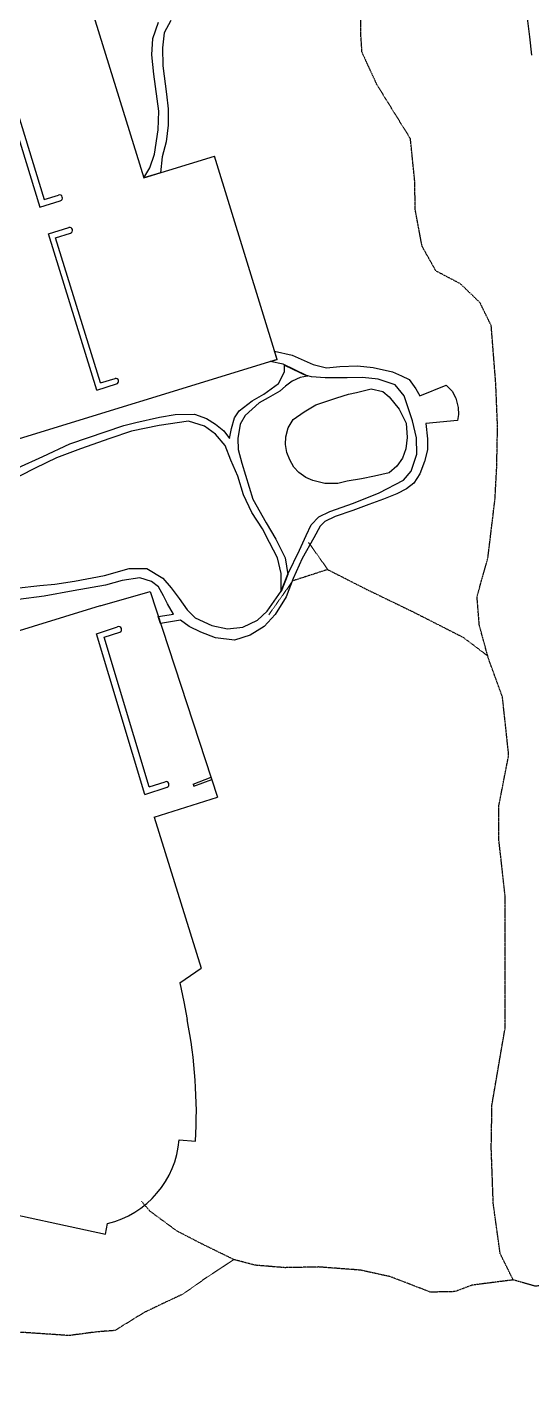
# Model space of a CAD drawing. Header units: millimetres. Extents: x -14000 to -11893, y 5996570 to 5998427.
# Drawn here: x -12634.3 to -12468.5, y 5997267.9 to 5997715.4 of the extents above; entities that cross this region are included whole.
import ezdxf

# ---------------------------------------------------------------- set-up
doc = ezdxf.new("R2010")
doc.units = ezdxf.units.MM
doc.header["$LTSCALE"] = 0.25
doc.linetypes.add('DASHED2', pattern=[0.375, 0.25, -0.125])
for name, color, linetype in [('3_road_UNBC', 8, 'Continuous'), ('3_sidewalk_UNBC', 253, 'Continuous'), ('3_trails', 88, 'DASHED2')]:
    doc.layers.add(name, color=color, linetype=linetype)

msp = doc.modelspace()

# ---------------------------------------------------------------- linework, layer by layer
at = {"layer": '3_road_UNBC'}
for p, q in [((-12650.33, 5997722.05), (-12630.09, 5997656.29)), ((-12647.74, 5997720.81), (-12628.65, 5997658.8)), ((-12595.97, 5997665.9), (-12572.73, 5997673.05)), ((-12552.16, 5997606.23), (-12572.73, 5997673.05)), ((-12630.09, 5997656.29), (-12623.38, 5997658.35)), ((-12628.65, 5997658.8), (-12623.96, 5997660.24)), ((-12627.29, 5997647.45), (-12620.55, 5997649.54)), ((-12611.43, 5997596.15), (-12627.29, 5997647.45)), ((-12624.95, 5997646.22), (-12620, 5997647.75)), ((-12610.2, 5997598.48), (-12624.95, 5997646.22)), ((-12552.16, 5997606.23), (-12644.98, 5997577.66)), ((-12611.43, 5997596.15), (-12604.88, 5997598.17)), ((-12610.2, 5997598.48), (-12605.41, 5997599.97)), ((-12610.32, 5997525.2), (-12671.35, 5997506.45)), ((-12611.5, 5997516.04), (-12604.54, 5997518.35)), ((-12595.66, 5997463.23), (-12611.5, 5997516.04)), ((-12608.94, 5997514.89), (-12603.83, 5997516.53)), ((-12594.21, 5997465.78), (-12608.94, 5997514.89)), ((-12579.77, 5997466.66), (-12573.86, 5997468.88)), ((-12579.47, 5997465.99), (-12573.63, 5997468.18)), ((-12595.66, 5997463.23), (-12588.26, 5997465.59)), ((-12594.21, 5997465.78), (-12588.97, 5997467.41)), ((-12579.77, 5997466.66), (-12579.47, 5997465.99)), ((-12592.53, 5997455.79), (-12571.73, 5997462.38)), ((-12592.53, 5997455.79), (-12577.14, 5997406.1)), ((-12584.12, 5997401.32), (-12577.14, 5997406.1)), ((-12584.12, 5997401.32), (-12582.8, 5997395.06)), ((-12582.8, 5997395.06), (-12581.73, 5997389.24)), ((-12584.33, 5997349.74), (-12578.94, 5997349.32))]:
    msp.add_line(p, q, dxfattribs=at)
for points in [[(-12630.61, 5997742.2), (-12627.3, 5997738.69), (-12624.44, 5997737.79), (-12618.67, 5997739.56), (-12595.97, 5997665.9)], [(-12532.48, 5997593.54), (-12528.65, 5997594.82), (-12526.1, 5997595.38), (-12526.1, 5997595.38), (-12521.27, 5997596.51), (-12517.44, 5997595.66), (-12515.31, 5997593.95), (-12512.05, 5997589.84), (-12509.78, 5997585.29), (-12509.36, 5997580.61), (-12509.79, 5997576.78), (-12510.93, 5997573.8), (-12512.78, 5997571.1), (-12515.33, 5997568.98), (-12520.16, 5997567.84), (-12524.42, 5997567), (-12529.1, 5997566.15), (-12532.22, 5997565.44), (-12536.48, 5997565.44), (-12540.45, 5997566.44), (-12542.72, 5997567.44), (-12544.99, 5997569), (-12546.69, 5997570.85), (-12547.97, 5997573.26), (-12548.96, 5997575.67), (-12549.38, 5997578.23), (-12549.24, 5997580.78), (-12548.53, 5997583.76), (-12546.82, 5997586.46), (-12543.27, 5997589.01), (-12539.44, 5997591.28), (-12532.48, 5997593.54)], [(-12610.32, 5997525.2), (-12593.86, 5997529.89), (-12571.73, 5997462.38)], [(-12653.87, 5997334.75), (-12648.05, 5997333.65), (-12649.07, 5997327.44), (-12608.5, 5997318.66), (-12607.85, 5997322.19)]]:
    msp.add_lwpolyline(points, dxfattribs=at)
for centre, radius, start, end in [((-13555.16, 5997588.76), 1111.77, 6.16719, 16.47545), ((-13555.16, 5997588.76), 1093.03, 6.16719, 16.47545), ((-12623.67, 5997659.3), 0.991, 287.1104, 107.1104), ((-12620.27, 5997648.64), 0.935, 287.1746, 107.1746), ((-12605.14, 5997599.07), 0.935, 286.2945, 106.2945), ((-12604.23, 5997517.43), 0.977, 293.8076, 108.8618), ((-12588.66, 5997466.48), 0.977, 293.8076, 108.8618), ((-12736.15, 5997358.4), 157.47, 356.6941, 11.2934), ((-12615.13, 5997352.22), 30.9, 283.6248, 355.3905)]:
    msp.add_arc(centre, radius, start, end, dxfattribs=at)
at = {"layer": '3_sidewalk_UNBC'}
for points in [[(-12587.1, 5997717.67), (-12589.25, 5997713.56), (-12589.85, 5997708.68), (-12589.69, 5997702.76), (-12588.49, 5997693.42), (-12587.9, 5997688.62), (-12587.99, 5997683.22), (-12588.59, 5997677.74), (-12589.88, 5997672.77), (-12590.48, 5997667.59), (-12595.97, 5997665.9)], [(-12595.97, 5997665.9), (-12593.91, 5997669.17), (-12592.45, 5997673.63), (-12591.24, 5997681.68), (-12590.98, 5997687.85), (-12592.6, 5997699.94), (-12593.28, 5997706.37), (-12592.94, 5997711.68), (-12591.13, 5997717.08)], [(-12637.89, 5997531.07), (-12630.1, 5997531.92), (-12625.21, 5997532.34), (-12618.7, 5997533.28), (-12608.84, 5997535.24), (-12600.78, 5997537.46), (-12594.96, 5997537.46), (-12589.64, 5997534.37), (-12586.91, 5997531.11), (-12584.34, 5997527.68), (-12581.68, 5997523.91), (-12579.11, 5997521.25), (-12573.63, 5997518.76), (-12568.49, 5997517.64), (-12563.35, 5997518.24), (-12558.63, 5997520.55), (-12555.46, 5997523.46), (-12550.83, 5997530.06), (-12548.6, 5997535.62), (-12544.82, 5997543.51), (-12542.59, 5997548.3), (-12540.96, 5997551.82), (-12538.38, 5997554.47), (-12534.78, 5997556.27), (-12527.07, 5997559), (-12518.58, 5997562.34), (-12510.61, 5997566.53), (-12508.12, 5997569.53), (-12506.23, 5997575.1), (-12506.31, 5997580.41), (-12507.68, 5997585.98), (-12510.42, 5997594.3), (-12513.33, 5997597.9), (-12518.98, 5997599.7), (-12524.12, 5997600.31), (-12529.09, 5997600.22), (-12536.38, 5997600.14), (-12540.83, 5997600.49), (-12542.46, 5997600.92), (-12550.17, 5997604.61), (-12554.45, 5997605.53), (-12552.16, 5997606.23), (-12552.98, 5997608.89), (-12547.17, 5997607.61), (-12540.32, 5997604.52), (-12535.86, 5997603.49), (-12531.49, 5997603.91), (-12525.75, 5997604.08), (-12520.52, 5997603.56), (-12514.27, 5997602.1), (-12511.27, 5997600.81), (-12508.7, 5997599.61), (-12506.56, 5997596.52), (-12505.27, 5997594.21), (-12496.53, 5997597.71), (-12494.56, 5997595.83), (-12493.36, 5997593.43), (-12492.68, 5997590.43), (-12492.51, 5997588.11), (-12492.85, 5997586.14), (-12503.22, 5997585.12), (-12502.71, 5997580.15), (-12502.72, 5997576.55), (-12503.75, 5997572.7), (-12505.21, 5997568.58), (-12507.18, 5997565.59), (-12509.58, 5997563.7), (-12512.75, 5997562.08), (-12517.13, 5997560.28), (-12522.01, 5997558.48), (-12527.24, 5997556.6), (-12533.07, 5997554.64), (-12536.41, 5997552.93), (-12538.04, 5997551.38), (-12540.1, 5997547.53), (-12543.88, 5997540.76), (-12546.88, 5997534.25), (-12549.12, 5997528.17), (-12552.8, 5997522.43), (-12556.41, 5997518.41), (-12560.95, 5997515.58), (-12566.18, 5997513.96), (-12572.35, 5997514.73), (-12577.15, 5997516.54), (-12581, 5997518.42), (-12583.91, 5997520.48), (-12590.43, 5997519.44), (-12591.19, 5997521.74), (-12586.23, 5997522.54), (-12588.19, 5997525.89), (-12589.48, 5997528.54), (-12591.1, 5997531.46), (-12593.42, 5997533.26), (-12597.27, 5997534.38), (-12603.01, 5997533.52), (-12608.5, 5997532.07), (-12619.21, 5997530.11), (-12628.64, 5997528.4), (-12637.13, 5997527.3)], [(-12637.35, 5997570.57), (-12629.12, 5997574.34), (-12620.2, 5997578.44), (-12602.55, 5997584.51), (-12598.6, 5997585.54), (-12590.8, 5997587.25), (-12585.66, 5997588.1), (-12579.32, 5997588.27), (-12575.29, 5997586.81), (-12572.38, 5997584.92), (-12569.64, 5997582.77), (-12567.76, 5997580.2), (-12567.15, 5997583.46), (-12566.12, 5997586.97), (-12564.66, 5997589.37), (-12560.29, 5997592.62), (-12556.52, 5997594.85), (-12551.72, 5997598.27), (-12549.74, 5997602.13), (-12549.74, 5997604.35), (-12542.12, 5997600.75), (-12544.6, 5997600.24), (-12547.18, 5997599.12), (-12549.4, 5997597.41), (-12551.21, 5997595.79), (-12555.06, 5997593.56), (-12558.06, 5997591.93), (-12562.69, 5997587.74), (-12564.24, 5997584.91), (-12565.01, 5997580.2), (-12564.93, 5997576.6), (-12563.74, 5997572.14), (-12560.15, 5997560.31), (-12555.7, 5997552.51), (-12552.53, 5997547.11), (-12549.45, 5997541.02), (-12548.6, 5997535.54), (-12550.83, 5997529.97), (-12550.82, 5997535.88), (-12552.02, 5997541.03), (-12554.67, 5997546), (-12556.9, 5997550.54), (-12560.49, 5997555.86), (-12563.14, 5997561.69), (-12565.02, 5997567.86), (-12567.33, 5997573.09), (-12569.22, 5997577.97), (-12572.38, 5997581.66), (-12575.98, 5997584.32), (-12581.29, 5997585.87), (-12590.89, 5997584.5), (-12599.98, 5997582.63), (-12607.09, 5997580.23), (-12616.78, 5997576.81), (-12624.66, 5997573.9), (-12631.69, 5997570.48), (-12641.3, 5997565.6)]]:
    msp.add_lwpolyline(points, dxfattribs=at)
at = {"layer": '3_trails', "ltscale": 0.5, "flags": 128}
for points in [[(-12439.11, 5997309.89), (-12449.95, 5997305.01), (-12460.29, 5997302.05), (-12467.39, 5997301.62), (-12474.55, 5997303.66), (-12478.84, 5997312.33), (-12481.1, 5997328.72), (-12481.77, 5997347.05), (-12481.52, 5997361.29), (-12477.14, 5997386.85), (-12477.19, 5997415.06), (-12477.24, 5997430.12), (-12479.27, 5997448.42), (-12479.24, 5997459.65), (-12476.03, 5997476.15), (-12478.08, 5997495.27), (-12482.73, 5997508.04), (-12485.7, 5997518.93), (-12486.44, 5997528.23), (-12482.88, 5997540.9), (-12480.55, 5997560.12), (-12479.96, 5997570.81), (-12479.7, 5997584.23), (-12480.27, 5997598.19), (-12481.77, 5997617.32), (-12485.49, 5997624.91), (-12491.91, 5997631.07), (-12499.94, 5997635.29), (-12504.49, 5997643.4), (-12506.72, 5997655.25), (-12506.93, 5997665.11), (-12508.32, 5997678.77), (-12519.37, 5997696.61), (-12524.24, 5997707.18), (-12524.65, 5997713.47), (-12524.59, 5997723.33), (-12521.5, 5997732.71), (-12518.24, 5997746.47), (-12517.91, 5997756.61), (-12522.18, 5997764.46), (-12533, 5997771.62), (-12552.83, 5997786.48), (-12574.36, 5997802.55), (-12589.53, 5997817.1), (-12607.72, 5997831.03), (-12622.61, 5997845.31), (-12628.2, 5997849.6), (-12640.83, 5997874.12), (-12645.06, 5997878.71), (-12657.29, 5997897.45), (-12658.87, 5997907.06), (-12663.78, 5997917.97), (-12670.52, 5997933.87), (-12674.3, 5997943.15), (-12676.03, 5997946.97), (-12696.74, 5997963.06), (-12709.6, 5997972.42), (-12732.91, 5997991.23), (-12749.11, 5998002.73), (-12754.71, 5998007.02), (-12762.73, 5998009.05), (-12770.78, 5998012.46), (-12779.79, 5998021.91), (-12790.11, 5998034.97), (-12794.2, 5998046.18), (-12801.9, 5998058.68), (-12805.61, 5998064.94), (-12814.28, 5998071.37), (-12820.75, 5998078.11), (-12824.72, 5998083.54), (-12830.59, 5998087.54), (-12837.8, 5998090.14), (-12844.5, 5998094.96), (-12855.33, 5998099.41), (-12864.56, 5998106.37), (-12868.46, 5998108.77), (-12985.12, 5998113.1)], [(-12541.79, 5997546), (-12535.52, 5997537.15), (-12522.92, 5997530.74), (-12507.41, 5997523.24), (-12491.01, 5997514.89), (-12482.93, 5997508.79)], [(-12535.52, 5997537.15), (-12547.03, 5997533.42), (-12554.91, 5997522.23)], [(-12474.55, 5997303.66), (-12488.06, 5997301.94), (-12493.72, 5997299.81), (-12501.76, 5997299.64), (-12514.94, 5997304.72), (-12524.71, 5997306.87), (-12538.48, 5997307.91), (-12549.54, 5997307.68), (-12559.28, 5997308.48), (-12566.36, 5997310.34), (-12576.86, 5997315.49), (-12585, 5997319.68), (-12593.86, 5997326.2), (-12596.75, 5997329.55)], [(-12566.36, 5997310.34), (-12575.29, 5997304.45), (-12583.22, 5997298.91), (-12588.53, 5997296.45), (-12595.83, 5997292.94), (-12605.43, 5997287.03), (-12611.45, 5997286.57), (-12620.48, 5997285.37), (-12635.49, 5997286.38), (-12644.54, 5997286.18), (-12653.89, 5997284.31), (-12666.19, 5997279.68), (-12671.49, 5997276.55), (-12681.79, 5997271.97), (-12687.12, 5997270.52), (-12700.48, 5997267.88), (-12705.51, 5997268.11), (-12711.11, 5997268.13)]]:
    msp.add_lwpolyline(points, dxfattribs=at)

doc.saveas('drawing.dxf')
